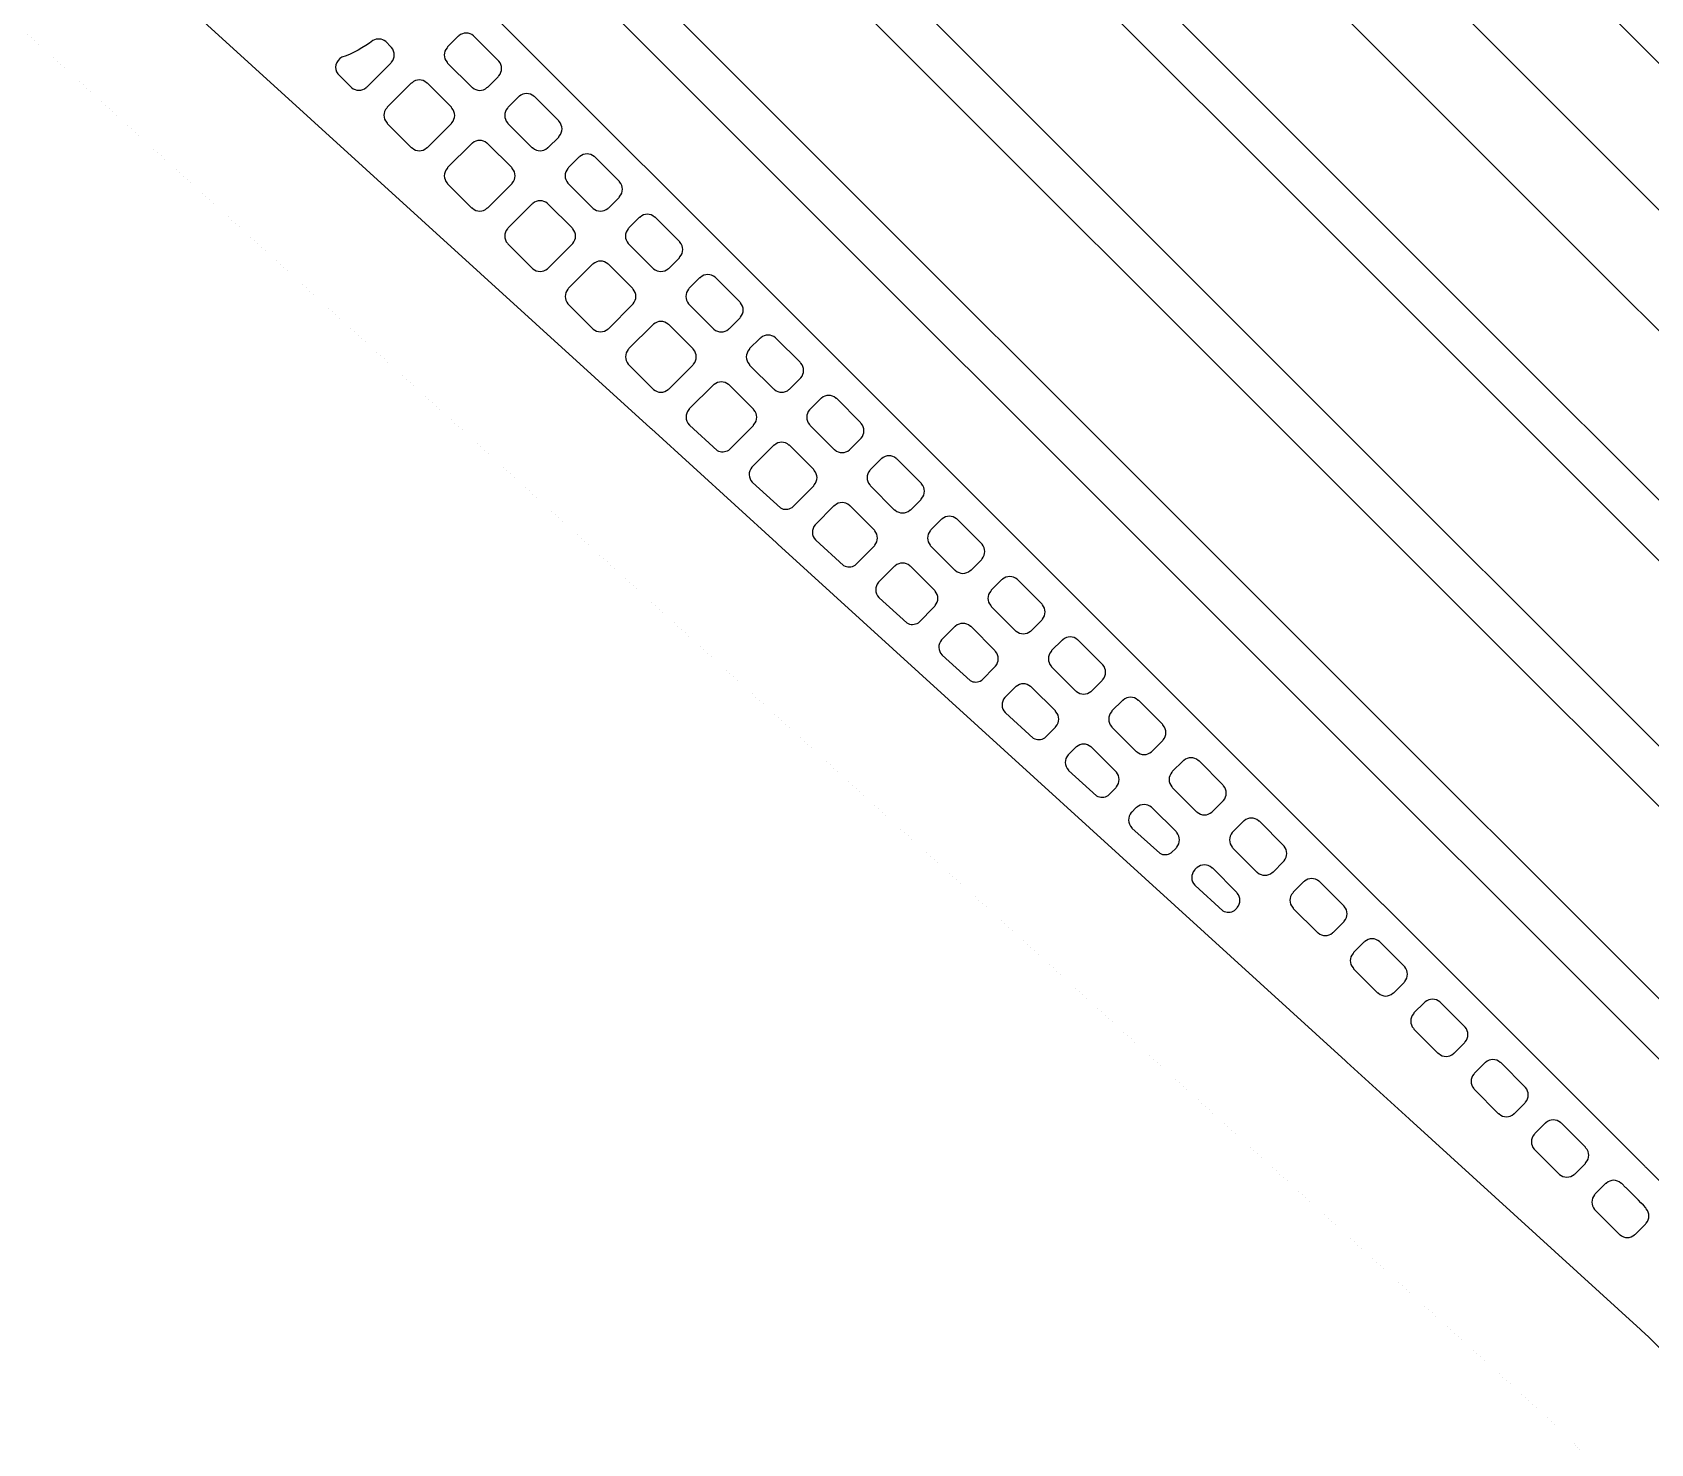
# Model space of a CAD drawing. Extents: x 3811 to 4077, y -444 to -307.
# Drawn here: x 3990.44 to 3993.328, y -387.772 to -385.253 of the extents above; entities that cross this region are included whole.
import ezdxf

# ---------------------------------------------------------------- set-up
doc = ezdxf.new("R2010")
doc.units = 0
doc.layers.add('gbr-dxf', color=7, linetype='Continuous')
doc.layers.add('gbr-outline-dxf', color=2, linetype='Continuous')

msp = doc.modelspace()

# ---------------------------------------------------------------- linework, layer by layer
at = {"layer": 'gbr-dxf', "linetype": 'Continuous'}
for points in [[(3996.7069, -394.0779, -0.198008), (3996.1757, -393.8589, -0.009097), (3996.1739, -393.8572), (3996.0149, -393.6982, -0.015037), (3996.0119, -393.695, -0.19468), (3995.8807, -393.3768, -0.010745), (3995.8806, -393.3738), (3995.8806, -390.1964, -0.007697), (3995.8806, -390.1945, -0.011768), (3995.8807, -390.1911, 0.198646), (3994.2219, -386.1872, -0.008795), (3994.2202, -386.1856), (3991.6493, -383.6147, -0.041071)], [(3991.5087, -383.7362), (3994.0498, -386.2772, -0.013686), (3994.0527, -386.28, -0.198913), (3995.7011, -390.2594, -0.007684), (3995.7011, -390.2614), (3995.7011, -393.4162, -0.007344), (3995.701, -393.418, 0.198037), (3995.8555, -393.789, -0.008541), (3995.8571, -393.7907), (3996.0772, -394.0108, -0.01376), (3996.0801, -394.0135, 0.19883), (3996.4194, -394.154, -0.007665)], [(3996.4173, -394.3064, -0.196204), (3995.9754, -394.1243, -0.01471), (3995.9722, -394.1214), (3995.7477, -393.8968, -0.009258), (3995.746, -393.895, -0.197955), (3995.5486, -393.4162, -0.007691), (3995.5487, -393.4142), (3995.5487, -390.2595, -0.007639), (3995.5487, -390.2575, 0.198631), (3993.9477, -386.3906, -0.013852), (3993.9448, -386.3878), (3991.3972, -383.8402, -0.041025)], [(3991.3235, -384.0691), (3993.8351, -386.5808, -0.019676), (3993.8373, -386.5828, -0.198904), (3995.3346, -390.1977, -0.01087), (3995.3345, -390.1991), (3995.3345, -393.3908, -0.010722), (3995.3345, -393.3921, 0.198521), (3995.5908, -394.0095, -0.012506), (3995.592, -394.0107), (3995.7125, -394.1312, -0.019717), (3995.7146, -394.1332, 0.198972), (3996.3165, -394.3826, -0.010857)], [(3996.3151, -394.4588, -0.197764), (3995.6627, -394.1891, -0.01972), (3995.6606, -394.1871), (3995.5369, -394.0634, -0.012236), (3995.5358, -394.0623, -0.198468), (3995.2583, -393.3908, -0.01087), (3995.2583, -393.3894), (3995.2583, -390.1977, -0.010844), (3995.2584, -390.1964, 0.19869), (3993.7854, -386.6386, -0.019288), (3993.7833, -386.6367), (3991.2677, -384.1211, -0.042856)], [(3991.1243, -384.3089), (3993.665, -386.8495, -0.01212), (3993.6661, -386.8507, -0.198692), (3995.0297, -390.1417, -0.016823), (3995.0298, -390.1441), (3995.0298, -390.1441, -0.01087), (3995.0297, -390.1455), (3995.0297, -393.4355, -0.010757), (3995.0297, -393.4368, 0.198637), (3995.3439, -394.1939, -0.012534), (3995.3451, -394.1951), (3995.4, -394.2501, -0.019705), (3995.4021, -394.252, 0.198958), (3996.0851, -394.535, -0.01087), (3996.0865, -394.535), (3997.8888, -394.535, -0.014192)], [(3997.8868, -394.6112), (3996.0851, -394.6112, -0.011022), (3996.0837, -394.6112, -0.197884), (3995.3503, -394.3079, -0.019695), (3995.3482, -394.306), (3995.29, -394.2478, -0.012167), (3995.2889, -394.2467, -0.198591), (3994.9535, -393.4355, -0.01087), (3994.9535, -393.4341), (3994.9535, -390.1461, -0.014135), (3994.9535, -390.1441, 0.19892), (3993.6111, -386.9034, -0.012506), (3993.6099, -386.9022), (3991.0686, -384.3609, -0.042133)], [(3990.8424, -384.478), (3993.4788, -387.1145, -0.019676), (3993.4809, -387.1164, -0.198902), (3994.6363, -389.9059, -0.01087), (3994.6363, -389.9072), (3994.6363, -393.4304, -0.010769), (3994.6363, -393.4318, 0.19862), (3994.9807, -394.262, -0.012055), (3994.9818, -394.2632), (3995.0216, -394.303, -0.019359), (3995.0237, -394.3049, 0.198916), (3995.9472, -394.6874, -0.01087), (3995.9486, -394.6874), (3997.7013, -394.6874, -0.014524)], [(3997.6993, -394.7636), (3995.9472, -394.7636, -0.010979), (3995.9458, -394.7636, -0.198101), (3994.9719, -394.3608, -0.019968), (3994.9697, -394.3588), (3994.9268, -394.3159, -0.012668), (3994.9256, -394.3147, -0.198561), (3994.5601, -393.4304, -0.01087), (3994.5601, -393.429), (3994.5601, -389.9059, -0.010831), (3994.5601, -389.9045, 0.198623), (3993.429, -387.1723, -0.019306), (3993.4269, -387.1704), (3990.7866, -384.53, -0.042015)], [(3993.4745, -387.7869, 0.09403), (3993.3111, -387.5699, -0.024145), (3993.3094, -387.5683), (3992.8975, -387.1931, -0.013805), (3992.8966, -387.1923), (3992.7853, -387.091, -0.028856), (3992.7832, -387.0891), (3991.7701, -386.1664, -0.027541), (3991.7681, -386.1645), (3991.5447, -385.9611, -0.032548), (3991.5423, -385.9589), (3990.5294, -385.0365, -0.031164)], [(3991.1826, -385.1424), (3991.8784, -385.8383, -0.012841), (3991.8792, -385.839), (3992.3089, -386.2688, -0.027224), (3992.3108, -386.2706), (3992.4171, -386.377, -0.013375), (3992.4179, -386.3778), (3992.7396, -386.6995, -0.036076), (3992.7421, -386.702), (3992.8476, -386.8075, -0.028235), (3992.8495, -386.8094), (3993.2783, -387.2382, -0.03685), (3993.2809, -387.2408), (3993.317, -387.277, -0.023862), (3993.3187, -387.2786, -0.142486), (3994.3182, -389.0977, -0.014431), (3994.3185, -389.0989, -0.052744), (3994.3201, -389.1149, -0.015438), (3994.3201, -389.1162, -0.050643), (3994.3183, -389.1315, -0.057182), (3994.4074, -389.9039, -0.020556), (3994.4075, -389.9059), (3994.4075, -390.166)]]:
    msp.add_lwpolyline(points, format="xyb", dxfattribs=at)
for points in [[(3990.9851, -385.3275), (3991.0083, -385.3506, -0.096227), (3991.0099, -385.3516, 0.379627), (3991.0359, -385.3516, -0.09572), (3991.0375, -385.3506), (3991.08, -385.3081, -0.096737), (3991.081, -385.3065, 0.379213), (3991.081, -385.2805, -0.096614), (3991.08, -385.2789), (3991.0707, -385.2695, 0.309699), (3991.048, -385.2677, -0.078093), (3990.9925, -385.2977, 0.462041)], [(3991.1801, -385.2806, 0.37947), (3991.1801, -385.3065, -0.087784), (3991.181, -385.308), (3991.2237, -385.3507, -0.100151), (3991.2254, -385.3517, 0.379423), (3991.2514, -385.3518, -0.095506), (3991.253, -385.3508), (3991.2716, -385.3323, -0.095997), (3991.2725, -385.3306, 0.378309), (3991.2725, -385.3047, -0.087191), (3991.2716, -385.3032), (3991.2287, -385.2603, -0.091207), (3991.2272, -385.2594, 0.378661), (3991.2013, -385.2594, -0.095862), (3991.1996, -385.2604), (3991.1811, -385.2789, -0.096423)], [(3991.0725, -385.4142, -0.092348), (3991.0734, -385.4158), (3991.1162, -385.4586, -0.088202), (3991.1177, -385.4595, 0.37981), (3991.1437, -385.4595, -0.095956), (3991.1453, -385.4585), (3991.1878, -385.416, -0.096332), (3991.1888, -385.4144, 0.37981), (3991.1888, -385.3884, -0.104392), (3991.1878, -385.3866), (3991.1452, -385.344, -0.092233), (3991.1436, -385.3431, 0.379731), (3991.1176, -385.3431, -0.096458), (3991.116, -385.344), (3991.0734, -385.3866, -0.096627), (3991.0725, -385.3882, 0.379731)], [(3991.2879, -385.4144, -0.087549), (3991.2888, -385.4158), (3991.3315, -385.4585, -0.10067), (3991.3333, -385.4595, 0.378939), (3991.3592, -385.4595, -0.09657), (3991.3608, -385.4586), (3991.3793, -385.4401, -0.09565), (3991.3803, -385.4385, 0.378881), (3991.3803, -385.4125, -0.087155), (3991.3794, -385.4111), (3991.3366, -385.3682, -0.091631), (3991.335, -385.3672, 0.379211), (3991.3091, -385.3673, -0.096458), (3991.3074, -385.3682), (3991.2889, -385.3867, -0.096627), (3991.2879, -385.3884, 0.379762)], [(3991.1802, -385.5221, -0.083317), (3991.1811, -385.5235), (3991.2238, -385.5662, -0.09693), (3991.2255, -385.5672, 0.378858), (3991.2514, -385.5672, -0.095781), (3991.253, -385.5662), (3991.2956, -385.5237, -0.095347), (3991.2966, -385.5221, 0.378707), (3991.2966, -385.4961, -0.095528), (3991.2957, -385.4945), (3991.2531, -385.4519, -0.099933), (3991.2513, -385.4509, 0.379347), (3991.2254, -385.4509, -0.096458), (3991.2237, -385.4519), (3991.1812, -385.4944, -0.096627), (3991.1802, -385.4961, 0.379731)], [(3991.3957, -385.5221, -0.09082), (3991.3966, -385.5236), (3991.4394, -385.5664, -0.087645), (3991.4409, -385.5673, 0.379057), (3991.4668, -385.5673, -0.096117), (3991.4685, -385.5664), (3991.4871, -385.5478, -0.095895), (3991.4881, -385.5461, 0.379058), (3991.488, -385.5202, -0.083586), (3991.4872, -385.5188), (3991.4443, -385.4759, -0.088103), (3991.4428, -385.475, 0.378168), (3991.4169, -385.475, -0.096728), (3991.4153, -385.476), (3991.3967, -385.4945, -0.09565), (3991.3957, -385.4962, 0.378798)], [(3991.288, -385.6297, -0.086667), (3991.2889, -385.6312), (3991.3318, -385.6741, -0.083134), (3991.3332, -385.675, 0.379639), (3991.3592, -385.675, -0.096625), (3991.3608, -385.674), (3991.4034, -385.6315, -0.096111), (3991.4044, -385.6298, 0.379423), (3991.4044, -385.6039, -0.092061), (3991.4035, -385.6023), (3991.3608, -385.5596, -0.096504), (3991.3591, -385.5586, 0.378399), (3991.3332, -385.5586, -0.096618), (3991.3316, -385.5596), (3991.2889, -385.6022, -0.095488), (3991.288, -385.6038, 0.379327)], [(3991.5034, -385.6039, 0.378939), (3991.5034, -385.6299, -0.087613), (3991.5043, -385.6313), (3991.547, -385.674, -0.099849), (3991.5487, -385.675, 0.37889), (3991.5746, -385.675, -0.096117), (3991.5763, -385.674), (3991.5947, -385.6555, -0.095895), (3991.5957, -385.6539, 0.379058), (3991.5957, -385.6279, -0.088116), (3991.5948, -385.6264), (3991.5521, -385.5837, -0.091025), (3991.5505, -385.5828, 0.378901), (3991.5246, -385.5828, -0.096614), (3991.5229, -385.5838), (3991.5044, -385.6023, -0.096539)], [(3991.3958, -385.7116, 0.37947), (3991.3958, -385.7376, -0.087748), (3991.3967, -385.739), (3991.4395, -385.7818, -0.083134), (3991.4409, -385.7827, 0.37981), (3991.4669, -385.7827, -0.096625), (3991.4685, -385.7817), (3991.5111, -385.7391, -0.096111), (3991.5121, -385.7375, 0.379308), (3991.5121, -385.7116, -0.092315), (3991.5111, -385.71), (3991.4685, -385.6674, -0.096527), (3991.4669, -385.6664, 0.379), (3991.441, -385.6664, -0.095968), (3991.4393, -385.6674), (3991.3967, -385.71, -0.096527)], [(3991.6111, -385.7116, 0.378939), (3991.6112, -385.7375, -0.092052), (3991.6121, -385.7391), (3991.655, -385.782, -0.087648), (3991.6564, -385.7829, 0.379209), (3991.6824, -385.7829, -0.095973), (3991.684, -385.7819), (3991.7026, -385.7633, -0.096227), (3991.7036, -385.7617, 0.378837), (3991.7036, -385.7357, -0.08282), (3991.7027, -385.7344), (3991.6597, -385.6913, -0.087057), (3991.6582, -385.6904, 0.378901), (3991.6323, -385.6905, -0.096614), (3991.6306, -385.6914), (3991.6121, -385.71, -0.096539)], [(3991.5035, -385.8193, 0.37947), (3991.5035, -385.8453, -0.087748), (3991.5044, -385.8467), (3991.5473, -385.8897, -0.08348), (3991.5487, -385.8905, 0.37981), (3991.5747, -385.8905, -0.095956), (3991.5763, -385.8896), (3991.6189, -385.847, -0.096332), (3991.6199, -385.8453, 0.379308), (3991.6199, -385.8194, -0.092052), (3991.619, -385.8178), (3991.5762, -385.7751, -0.096527), (3991.5746, -385.7741, 0.379), (3991.5487, -385.7741, -0.095968), (3991.547, -385.7751), (3991.5044, -385.8176, -0.096527)], [(3991.719, -385.8453, -0.100076), (3991.72, -385.847), (3991.7626, -385.8896, -0.096527), (3991.7643, -385.8906, 0.379094), (3991.7902, -385.8906, -0.096614), (3991.7918, -385.8896), (3991.8103, -385.8712, -0.095535), (3991.8113, -385.8695, 0.379011), (3991.8113, -385.8436, -0.09119), (3991.8104, -385.8421), (3991.7676, -385.7993, -0.096036), (3991.766, -385.7983, 0.379211), (3991.7401, -385.7984, -0.096458), (3991.7384, -385.7993), (3991.72, -385.8177, -0.096627), (3991.719, -385.8194, 0.379357)], [(3991.6115, -385.9266, 0.392792), (3991.6121, -385.9535, -0.062429), (3991.6129, -385.9545), (3991.6621, -385.9993, 0.269963), (3991.6827, -385.9986), (3991.7267, -385.9547, -0.095296), (3991.7277, -385.9531, 0.379025), (3991.7277, -385.9271, -0.092052), (3991.7267, -385.9256), (3991.6841, -385.8829, -0.096227), (3991.6824, -385.8819, 0.379778), (3991.6565, -385.8819, -0.096458), (3991.6548, -385.8829), (3991.6123, -385.9254, -0.073726)], [(3991.8268, -385.9531, -0.095154), (3991.8277, -385.9547), (3991.8704, -385.9974, -0.091916), (3991.872, -385.9984, 0.379035), (3991.8979, -385.9984, -0.095506), (3991.8995, -385.9974), (3991.918, -385.9789, -0.095997), (3991.919, -385.9772, 0.378309), (3991.919, -385.9514, -0.09601), (3991.918, -385.9497), (3991.8753, -385.9069, -0.083197), (3991.8739, -385.9061, 0.37844), (3991.848, -385.9061, -0.096842), (3991.8463, -385.907), (3991.8278, -385.9255, -0.096266), (3991.8268, -385.9272, 0.379186)], [(3991.7242, -386.0292, 0.392688), (3991.7248, -386.0563, -0.037526), (3991.7252, -386.0568), (3991.7748, -386.102, 0.27174), (3991.7956, -386.1013), (3991.8344, -386.0626, -0.096111), (3991.8353, -386.0609, 0.37981), (3991.8353, -386.035, -0.104293), (3991.8343, -386.0332), (3991.7918, -385.9906, -0.093127), (3991.7902, -385.9897, 0.379506), (3991.7642, -385.9897, -0.097105), (3991.7626, -385.9906), (3991.7247, -386.0285, -0.045509)], [(3991.9345, -386.0609, -0.087784), (3991.9354, -386.0624), (3991.9781, -386.1051, -0.100151), (3991.9798, -386.1061, 0.37981), (3992.0058, -386.1061, -0.095956), (3992.0074, -386.1051), (3992.0259, -386.0867, -0.096332), (3992.0268, -386.0851, 0.379511), (3992.0269, -386.0591, -0.08798), (3992.0259, -386.0576), (3991.9831, -386.0148, -0.091848), (3991.9815, -386.0138, 0.379206), (3991.9556, -386.0139, -0.096458), (3991.9539, -386.0148), (3991.9355, -386.0333, -0.096627), (3991.9345, -386.035, 0.379731)], [(3991.837, -386.132, 0.392366), (3991.8376, -386.159, -0.039054), (3991.8381, -386.1596), (3991.8877, -386.2048, 0.271604), (3991.9084, -386.2041), (3991.9422, -386.1704, -0.096111), (3991.9432, -386.1687, 0.37981), (3991.9432, -386.1428, -0.104293), (3991.9421, -386.141), (3991.8995, -386.0984, -0.092623), (3991.898, -386.0974, 0.379471), (3991.872, -386.0974, -0.09601), (3991.8704, -386.0984), (3991.8375, -386.1313, -0.046681)], [(3992.0423, -386.1428, 0.379298), (3992.0423, -386.1687, -0.087748), (3992.0432, -386.1702), (3992.0858, -386.2128, -0.10046), (3992.0875, -386.2138, 0.379423), (3992.1135, -386.2138, -0.095866), (3992.1151, -386.2129), (3992.1336, -386.1944, -0.096099), (3992.1346, -386.1927, 0.378309), (3992.1346, -386.1668, -0.087946), (3992.1336, -386.1654), (3992.0909, -386.1226, -0.091631), (3992.0893, -386.1217, 0.378901), (3992.0634, -386.1217, -0.096462), (3992.0618, -386.1226), (3992.0433, -386.1412, -0.096195)], [(3991.9499, -386.2347, 0.391279), (3991.9505, -386.2617, -0.045503), (3991.951, -386.2624), (3992.0003, -386.3073, 0.273542), (3992.0212, -386.3068), (3992.0499, -386.2781, -0.096332), (3992.0509, -386.2764, 0.37981), (3992.0509, -386.2504, -0.10047), (3992.0499, -386.2487), (3992.0075, -386.2064, -0.10399), (3992.0057, -386.2053, 0.3795), (3991.9798, -386.2053, -0.096259), (3991.9781, -386.2063), (3991.9504, -386.234, -0.046791)], [(3992.1501, -386.2764, -0.096625), (3992.151, -386.278), (3992.1937, -386.3207, -0.092289), (3992.1953, -386.3217, 0.379643), (3992.2213, -386.3217, -0.096265), (3992.2229, -386.3207), (3992.2413, -386.3023, -0.096227), (3992.2423, -386.3006, 0.378837), (3992.2423, -386.2747, -0.096528), (3992.2414, -386.2731), (3992.1985, -386.2302, -0.083168), (3992.1971, -386.2293, 0.379211), (3992.1711, -386.2293, -0.096723), (3992.1695, -386.2303), (3992.151, -386.2488, -0.096627), (3992.1501, -386.2504, 0.379731)], [(3992.0626, -386.3374, 0.391893), (3992.0632, -386.3645, -0.039068), (3992.0637, -386.365), (3992.1133, -386.4102, 0.271651), (3992.134, -386.4096), (3992.1577, -386.3859, -0.095916), (3992.1587, -386.3842, 0.378952), (3992.1587, -386.3583, -0.103884), (3992.1577, -386.3565), (3992.115, -386.3139, -0.092398), (3992.1135, -386.3129, 0.379083), (3992.0875, -386.3129, -0.095862), (3992.0859, -386.3139), (3992.0631, -386.3367, -0.046462)], [(3992.2579, -386.3842, -0.092348), (3992.2588, -386.3858), (3992.3015, -386.4285, -0.088334), (3992.303, -386.4294, 0.379643), (3992.3289, -386.4294, -0.096225), (3992.3306, -386.4284), (3992.3491, -386.4099, -0.096328), (3992.3501, -386.4083, 0.378837), (3992.3501, -386.3823, -0.083065), (3992.3492, -386.3809), (3992.3063, -386.3381, -0.087396), (3992.3049, -386.3372, 0.379211), (3992.2789, -386.3372, -0.096458), (3992.2773, -386.3382), (3992.2588, -386.3566, -0.096627), (3992.2579, -386.3583, 0.379731)], [(3992.1754, -386.4402, 0.391921), (3992.176, -386.4672, -0.03072), (3992.1763, -386.4676), (3992.2261, -386.513, 0.269428), (3992.2467, -386.5123), (3992.2655, -386.4935, -0.096227), (3992.2665, -386.4919, 0.379465), (3992.2665, -386.4659, -0.092418), (3992.2655, -386.4643), (3992.2229, -386.4218, -0.096857), (3992.2213, -386.4208, 0.379731), (3992.1953, -386.4208, -0.096458), (3992.1937, -386.4218), (3992.176, -386.4395, -0.047604)], [(3992.3655, -386.466, 0.37947), (3992.3655, -386.492, -0.087784), (3992.3664, -386.4934), (3992.4091, -386.5361, -0.100151), (3992.4109, -386.5372, 0.379423), (3992.4368, -386.5372, -0.095506), (3992.4384, -386.5362), (3992.4569, -386.5177, -0.095997), (3992.4579, -386.5161, 0.378309), (3992.4579, -386.4902, -0.087852), (3992.457, -386.4887), (3992.4141, -386.4458, -0.091416), (3992.4125, -386.4449, 0.378661), (3992.3866, -386.4449, -0.095862), (3992.385, -386.4459), (3992.3665, -386.4644, -0.096423)], [(3992.2881, -386.5429, 0.392884), (3992.2888, -386.57, -0.031368), (3992.2891, -386.5704), (3992.339, -386.6158, 0.269631), (3992.3596, -386.6151), (3992.3733, -386.6013, -0.096227), (3992.3743, -386.5997, 0.3796), (3992.3743, -386.5737, -0.09253), (3992.3733, -386.5722), (3992.3306, -386.5295, -0.096111), (3992.329, -386.5285, 0.379643), (3992.303, -386.5285, -0.096225), (3992.3014, -386.5295), (3992.2887, -386.5422, -0.046074)], [(3992.4734, -386.5997, -0.096625), (3992.4744, -386.6014), (3992.5169, -386.6439, -0.092233), (3992.5185, -386.6449, 0.37981), (3992.5445, -386.6449, -0.095956), (3992.5461, -386.6439), (3992.5645, -386.6255, -0.096111), (3992.5655, -386.6239, 0.379511), (3992.5655, -386.5979, -0.096475), (3992.5645, -386.5963), (3992.5218, -386.5535, -0.083776), (3992.5204, -386.5527, 0.379206), (3992.4945, -386.5527, -0.096458), (3992.4928, -386.5537), (3992.4744, -386.5721, -0.096627), (3992.4734, -386.5738, 0.379731)], [(3992.401, -386.6456, 0.392923), (3992.4017, -386.6727, -0.039207), (3992.4021, -386.6733), (3992.4516, -386.7183, 0.271658), (3992.4723, -386.7177), (3992.4809, -386.7091, -0.096111), (3992.4819, -386.7075, 0.37981), (3992.4819, -386.6815, -0.10451), (3992.4809, -386.6797), (3992.4384, -386.6372, -0.092233), (3992.4368, -386.6363, 0.379679), (3992.4109, -386.6363, -0.096475), (3992.4092, -386.6373), (3992.4016, -386.6449, -0.047604)], [(3992.5811, -386.7074, -0.092029), (3992.582, -386.709), (3992.6249, -386.7519, -0.087645), (3992.6263, -386.7528, 0.378867), (3992.6523, -386.7528, -0.095862), (3992.6539, -386.7518), (3992.6725, -386.7332, -0.096099), (3992.6734, -386.7316, 0.378309), (3992.6734, -386.7057, -0.083252), (3992.6725, -386.7043), (3992.6295, -386.6613, -0.087396), (3992.6281, -386.6604, 0.379211), (3992.6021, -386.6604, -0.096723), (3992.6005, -386.6614), (3992.582, -386.6798, -0.096857), (3992.5811, -386.6815, 0.3795)], [(3992.5138, -386.7483, 0.392366), (3992.5144, -386.7754, -0.046353), (3992.515, -386.776), (3992.5644, -386.821, 0.273611), (3992.5852, -386.8205), (3992.5888, -386.8169, -0.096227), (3992.5898, -386.8153, 0.379007), (3992.5898, -386.7893, -0.100402), (3992.5888, -386.7876), (3992.5462, -386.7451, -0.104677), (3992.5444, -386.7441, 0.379083), (3992.5185, -386.744, -0.096117), (3992.5169, -386.745), (3992.5143, -386.7476, -0.04685)], [(3992.6889, -386.8152, -0.099964), (3992.6899, -386.8169), (3992.7324, -386.8594, -0.096111), (3992.7341, -386.8604, 0.37981), (3992.76, -386.8604, -0.095956), (3992.7617, -386.8594), (3992.7801, -386.841, -0.096332), (3992.781, -386.8394, 0.379511), (3992.781, -386.8134, -0.092052), (3992.7801, -386.8119), (3992.7375, -386.7692, -0.096092), (3992.7358, -386.7683, 0.379206), (3992.7099, -386.7683, -0.096723), (3992.7083, -386.7693), (3992.6899, -386.7876, -0.096857), (3992.6889, -386.7893, 0.379731)], [(3992.7966, -386.9229, -0.096625), (3992.7976, -386.9246), (3992.8403, -386.9673, -0.092072), (3992.8419, -386.9682, 0.37981), (3992.8678, -386.9682, -0.096625), (3992.8695, -386.9673), (3992.8878, -386.9489, -0.096111), (3992.8888, -386.9472, 0.379511), (3992.8888, -386.9213, -0.096475), (3992.8879, -386.9196), (3992.845, -386.8768, -0.083776), (3992.8436, -386.8759, 0.379206), (3992.8177, -386.8759, -0.096458), (3992.816, -386.8769), (3992.7976, -386.8953, -0.096627), (3992.7966, -386.897, 0.379731)], [(3992.9044, -387.0308, -0.087613), (3992.9053, -387.0323), (3992.9479, -387.0749, -0.100601), (3992.9496, -387.0759, 0.379413), (3992.9756, -387.0759, -0.096367), (3992.9772, -387.0749), (3992.9956, -387.0565, -0.095895), (3992.9966, -387.0549, 0.379058), (3992.9966, -387.0289, -0.088595), (3992.9957, -387.0274), (3992.9529, -386.9847, -0.092121), (3992.9514, -386.9838, 0.379092), (3992.9254, -386.9838, -0.096766), (3992.9238, -386.9848), (3992.9053, -387.0032, -0.096227), (3992.9044, -387.0049, 0.379148)], [(3993.0121, -387.1125, 0.378939), (3993.0121, -387.1384, -0.100082), (3993.0131, -387.1401), (3993.0557, -387.1827, -0.096227), (3993.0573, -387.1836, 0.379209), (3993.0832, -387.1836, -0.095973), (3993.0849, -387.1826), (3993.1033, -387.1642, -0.096227), (3993.1042, -387.1626, 0.378837), (3993.1043, -387.1367, -0.091842), (3993.1033, -387.1351), (3993.0607, -387.0925, -0.096036), (3993.059, -387.0915, 0.378901), (3993.0331, -387.0915, -0.096614), (3993.0315, -387.0925), (3993.0131, -387.1109, -0.096539)], [(3993.1198, -387.2462, -0.092139), (3993.1207, -387.2478), (3993.1636, -387.2906, -0.087638), (3993.165, -387.2915, 0.379451), (3993.191, -387.2915, -0.096117), (3993.1926, -387.2905), (3993.2112, -387.272, -0.095895), (3993.2121, -387.2704, 0.379058), (3993.2121, -387.2444, -0.083586), (3993.2112, -387.243), (3993.1683, -387.2001, -0.087396), (3993.1668, -387.1991, 0.379211), (3993.1408, -387.1992, -0.096458), (3993.1392, -387.2002), (3993.1208, -387.2186, -0.096627), (3993.1198, -387.2202, 0.379731)], [(3993.2276, -387.354, -0.092162), (3993.2286, -387.3556), (3993.2714, -387.3984, -0.08752), (3993.2729, -387.3993, 0.37889), (3993.2988, -387.3993, -0.096117), (3993.3005, -387.3983), (3993.3185, -387.3803, -0.109185), (3993.3196, -387.3784, 0.374556), (3993.3198, -387.3528, -0.108682), (3993.3188, -387.3509, 0.003386), (3993.2845, -387.3161, -0.023885), (3993.2827, -387.3146), (3993.2761, -387.3079, -0.08752), (3993.2746, -387.307, 0.379605), (3993.2487, -387.307, -0.096458), (3993.247, -387.308), (3993.2286, -387.3264, -0.096627), (3993.2276, -387.328, 0.3795)]]:
    msp.add_lwpolyline(points, format="xyb", close=True, dxfattribs=at)
at = {"layer": 'gbr-outline-dxf', "linetype": 'Continuous', "const_width": 0.000025}
msp.add_lwpolyline([(4007.3211, -395.4902), (4007.3211, -388.1086, 0.211094), (4007.1577, -387.7389), (4001.4844, -382.5726, -0.211095), (4001.3211, -382.2029), (4001.3211, -374.2998, 0.414217), (4000.8211, -373.7998), (3987.8211, -373.7998, 0.414217), (3987.3211, -374.2998), (3987.3211, -382.2029, 0.211094), (3987.4844, -382.5726), (3993.1577, -387.7389, -0.211095), (3993.3211, -388.1086), (3993.3211, -396.8664, 0.414217), (3993.8211, -397.3664), (3998.8211, -397.3664, 0.414217), (3999.3211, -396.8664), (3999.3211, -396.4902, -0.414217), (3999.8211, -395.9902), (4006.8211, -395.9902, 0.414217)], format="xyb", close=True, dxfattribs=at)

doc.saveas('drawing.dxf')
